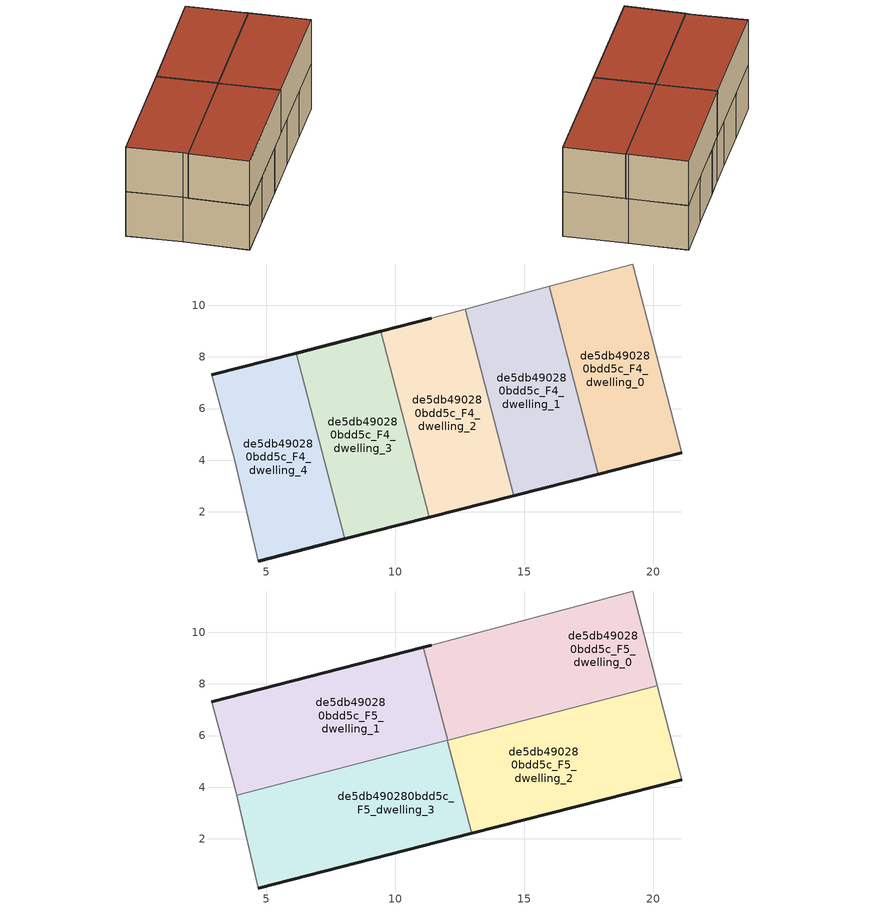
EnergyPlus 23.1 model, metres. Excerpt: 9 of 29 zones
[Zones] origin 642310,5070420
de5db490280bdd5c_F4_dwelling_0
 floor to de5db490280bdd5c_F3_dwelling_0 (EU_floor_Construction): 21.1,4.29 20.1,8.1 19.2,11.6 15.97,10.73 17.86,3.46 z12
 wall outside (EU_wall_Construction): 21.1,4.29 17.86,3.46 z12:15
 wall to de5db490280bdd5c_F4_dwelling_1 (EU_wall_Construction): 17.86,3.46 15.97,10.73 z12:15
 wall adiabatic (EU_wall_Construction): 15.97,10.73 19.2,11.6 20.1,8.1 21.1,4.29 z12:15
de5db490280bdd5c_F4_dwelling_1
 floor to de5db490280bdd5c_F3_dwelling_1 (EU_floor_Construction): 17.86,3.46 15.97,10.73 12.72,9.85 14.6,2.63 z12
 wall outside (EU_wall_Construction): 17.86,3.46 14.6,2.63 z12:15
 wall to de5db490280bdd5c_F4_dwelling_2 (EU_wall_Construction): 14.6,2.63 12.72,9.85 z12:15
 wall adiabatic (EU_wall_Construction): 12.72,9.85 15.97,10.73 z12:15
de5db490280bdd5c_F4_dwelling_2
 floor to de5db490280bdd5c_F3_dwelling_2 (EU_floor_Construction): 14.6,2.63 12.72,9.85 11.4,9.5 9.45,9 11.32,1.79 z12
 wall outside (EU_wall_Construction): 9.45,9 11.4,9.5 / 14.6,2.63 11.32,1.79 z12:15
 wall to de5db490280bdd5c_F4_dwelling_3 (EU_wall_Construction): 11.32,1.79 9.45,9 z12:15
 wall adiabatic (EU_wall_Construction): 11.4,9.5 12.72,9.85 z12:15
 ceiling adiabatic (EU_roof_Construction): 11.4,9.5 11.09,9.42 12.03,5.82 13.66,6.24 14.6,2.63 11.32,1.79 9.45,9 z15
de5db490280bdd5c_F4_dwelling_3
 floor to de5db490280bdd5c_F3_dwelling_3 (EU_floor_Construction): 11.32,1.79 9.45,9 6.17,8.15 8.05,0.95 z12
 wall outside (EU_wall_Construction): 11.32,1.79 8.05,0.95 / 6.17,8.15 9.45,9 z12:15
 wall to de5db490280bdd5c_F4_dwelling_4 (EU_wall_Construction): 8.05,0.95 6.17,8.15 z12:15
 ceiling adiabatic (EU_roof_Construction): 10.39,5.39 11.32,1.79 8.05,0.95 7.11,4.54 z15
de5db490280bdd5c_F4_dwelling_4
 floor to de5db490280bdd5c_F3_dwelling_4 (EU_floor_Construction): 8.05,0.95 6.17,8.15 2.89,7.3 3.79,4 4.69,0.09 z12
 wall outside (EU_wall_Construction): 2.89,7.3 6.17,8.15 / 8.05,0.95 4.69,0.09 z12:15
 wall adiabatic (EU_wall_Construction): 4.69,0.09 3.79,4 2.89,7.3 z12:15
de5db490280bdd5c_F5_dwelling_0
 floor to de5db490280bdd5c_F4_dwelling_0 (EU_floor_Construction): 20.15,7.93 20.1,8.1 19.2,11.6 15.97,10.73 16.92,7.09 z15
 floor to de5db490280bdd5c_F4_dwelling_1 (EU_floor_Construction): 16.92,7.09 15.97,10.73 12.72,9.85 13.66,6.24 z15
 floor to de5db490280bdd5c_F4_dwelling_2 (EU_floor_Construction): 13.66,6.24 12.72,9.85 11.4,9.5 11.09,9.42 12.03,5.82 z15
 wall outside (EU_wall_Construction): 11.09,9.42 11.4,9.5 z15:18
 wall to de5db490280bdd5c_F5_dwelling_1 (EU_wall_Construction): 12.03,5.82 11.09,9.42 z15:18
 wall adiabatic (EU_wall_Construction): 11.4,9.5 19.2,11.6 20.1,8.1 20.15,7.93 z15:18
 wall to de5db490280bdd5c_F5_dwelling_2 (EU_wall_Construction): 20.15,7.93 12.03,5.82 z15:18
 roof outside (EU_roof_Construction): 19.2,11.6 20.1,8.1 20.15,7.93 12.03,5.82 11.09,9.42 11.4,9.5 z18
de5db490280bdd5c_F5_dwelling_1
 floor to de5db490280bdd5c_F4_dwelling_3 (EU_floor_Construction): 10.39,5.39 9.45,9 6.17,8.15 7.11,4.54 z15
 floor adiabatic (EU_floor_Construction): 12.03,5.82 11.09,9.42 9.45,9 10.39,5.39 z15
 floor to de5db490280bdd5c_F4_dwelling_4 (EU_floor_Construction): 7.11,4.54 6.17,8.15 2.89,7.3 3.79,4 3.86,3.7 z15
 wall outside (EU_wall_Construction): 2.89,7.3 11.09,9.42 z15:18
 wall adiabatic (EU_wall_Construction): 3.86,3.7 3.79,4 2.89,7.3 z15:18
 wall to de5db490280bdd5c_F5_dwelling_3 (EU_wall_Construction): 12.02,5.82 3.86,3.7 z15:18
 wall to de5db490280bdd5c_F5_dwelling_2 (EU_wall_Construction): 12.03,5.82 12.02,5.82 z15:18
 roof outside (EU_roof_Construction): 11.09,9.42 12.03,5.82 3.86,3.7 3.79,4 2.89,7.3 z18
de5db490280bdd5c_F5_dwelling_2
 floor to de5db490280bdd5c_F4_dwelling_1 (EU_floor_Construction): 17.86,3.46 16.92,7.09 13.66,6.24 14.6,2.63 z15
 floor to de5db490280bdd5c_F4_dwelling_0 (EU_floor_Construction): 21.1,4.29 20.15,7.93 16.92,7.09 17.86,3.46 z15
 floor adiabatic (EU_floor_Construction): 14.6,2.63 13.66,6.24 12.02,5.82 12.96,2.21 z15
 wall outside (EU_wall_Construction): 21.1,4.29 12.96,2.21 z15:18
 wall to de5db490280bdd5c_F5_dwelling_3 (EU_wall_Construction): 12.96,2.21 12.02,5.82 z15:18
 wall adiabatic (EU_wall_Construction): 20.15,7.93 21.1,4.29 z15:18
 roof outside (EU_roof_Construction): 20.15,7.93 21.1,4.29 12.96,2.21 12.02,5.82 z18
de5db490280bdd5c_F5_dwelling_3
 floor to de5db490280bdd5c_F4_dwelling_4 (EU_floor_Construction): 8.05,0.95 7.11,4.54 3.86,3.7 4.69,0.09 z15
 floor adiabatic (EU_floor_Construction): 12.96,2.21 12.02,5.82 7.11,4.54 8.05,0.95 z15
 wall outside (EU_wall_Construction): 12.96,2.21 4.69,0.09 z15:18
 wall adiabatic (EU_wall_Construction): 4.69,0.09 3.86,3.7 z15:18
 roof outside (EU_roof_Construction): 12.02,5.82 12.96,2.21 4.69,0.09 3.86,3.7 z18
[Building]
EU S2 Campaign: North Axis=0; Terrain=City; Solar Distribution=FullExterior
[Site:Location]
Lyon-Bron: Latitude=45.75; Longitude=5; Time Zone=1; Elevation=198
[SizingPeriod:WeatherFileDays]
AnnualSizingPeriod: Begin Month=1; Begin Day of Month=1; End Month=12; End Day of Month=31; Day of Week for Start Day=Monday; Use Weather File Daylight Saving Period=No; Use Weather File Rain and Snow Indicators=No
[MATERIAL]
EU_InternalMass_Material: Roughness=MediumRough; Thickness=0.1; Conductivity=1; Density=1800; Specific Heat=900; Thermal Absorptance=0.9; Solar Absorptance=0.7; Visible Absorptance=0.7
[MATERIAL:NOMASS] Roughness=MediumRough; Thermal Absorptance=0.9; Solar Absorptance=0.7; Visible Absorptance=0.7
Name | Thermal Resistance
EU_wall_NoMass | 0.776494
EU_roof_NoMass | 0.486893
EU_floor_NoMass | 0.421597
[CONSTRUCTION]
EU_wall_Construction: EU_wall_NoMass
EU_roof_Construction: EU_roof_NoMass
EU_floor_Construction: EU_floor_NoMass
EU_InternalMass_Construction: EU_InternalMass_Material
[ZONE] Type=1; Multiplier=1; Ceiling Height=autocalculate; Floor Area=autocalculate; Part of Total Floor Area=Yes
Name | Volume
de5db490280bdd5c_F4_dwelling_0 | 75.553
de5db490280bdd5c_F5_dwelling_0 | 94.4421
de5db490280bdd5c_F4_dwelling_1 | 75.5581
de5db490280bdd5c_F5_dwelling_1 | 94.4407
de5db490280bdd5c_F4_dwelling_2 | 75.5449
de5db490280bdd5c_F5_dwelling_2 | 94.4377
de5db490280bdd5c_F4_dwelling_3; de5db490280bdd5c_F4_dwelling_4 | 75.5508
de5db490280bdd5c_F5_dwelling_3 | 94.4436
[INTERNALMASS] Construction=EU_InternalMass_Construction
Name | Zone or ZoneList | Surface Area
de5db490280bdd5c_F4_dwelling_0_EU_InternalMass | de5db490280bdd5c_F4_dwelling_0 | 25.1844
de5db490280bdd5c_F4_dwelling_1_EU_InternalMass | de5db490280bdd5c_F4_dwelling_1 | 25.1857
de5db490280bdd5c_F4_dwelling_2_EU_InternalMass | de5db490280bdd5c_F4_dwelling_2 | 25.1813
de5db490280bdd5c_F4_dwelling_3_EU_InternalMass | de5db490280bdd5c_F4_dwelling_3 | 25.1837
de5db490280bdd5c_F4_dwelling_4_EU_InternalMass | de5db490280bdd5c_F4_dwelling_4 | 25.1833
de5db490280bdd5c_F5_dwelling_0_EU_InternalMass | de5db490280bdd5c_F5_dwelling_0 | 31.4813
de5db490280bdd5c_F5_dwelling_1_EU_InternalMass | de5db490280bdd5c_F5_dwelling_1 | 31.4809
de5db490280bdd5c_F5_dwelling_2_EU_InternalMass | de5db490280bdd5c_F5_dwelling_2 | 31.4792
de5db490280bdd5c_F5_dwelling_3_EU_InternalMass | de5db490280bdd5c_F5_dwelling_3 | 31.4804
[OTHEREQUIPMENT] Fuel Type=Electricity; Design Level Calculation Method=Watts/Area; Power per Zone Floor Area=1; Fraction Latent=0; Fraction Radiant=0; Fraction Lost=0; Carbon Dioxide Generation Rate=0; EndUse Subcategory=EU_Step8_InternalGains
Name | Zone or ZoneList or Space or SpaceList | Schedule
EU_Step8_InternalGain_de5db490280bdd5c_F4_dwelling_0_f000 | de5db490280bdd5c_F4_dwelling_0 | EU_Step8_GainSchedule_de5db490280bdd5c_F4_dwelling_0_f000
EU_Step8_InternalGain_de5db490280bdd5c_F4_dwelling_1_f000 | de5db490280bdd5c_F4_dwelling_1 | EU_Step8_GainSchedule_de5db490280bdd5c_F4_dwelling_1_f000
EU_Step8_InternalGain_de5db490280bdd5c_F4_dwelling_2_f000 | de5db490280bdd5c_F4_dwelling_2 | EU_Step8_GainSchedule_de5db490280bdd5c_F4_dwelling_2_f000
EU_Step8_InternalGain_de5db490280bdd5c_F4_dwelling_3_f000 | de5db490280bdd5c_F4_dwelling_3 | EU_Step8_GainSchedule_de5db490280bdd5c_F4_dwelling_3_f000
EU_Step8_InternalGain_de5db490280bdd5c_F4_dwelling_4_f000 | de5db490280bdd5c_F4_dwelling_4 | EU_Step8_GainSchedule_de5db490280bdd5c_F4_dwelling_4_f000
EU_Step8_InternalGain_de5db490280bdd5c_F5_dwelling_0_f000 | de5db490280bdd5c_F5_dwelling_0 | EU_Step8_GainSchedule_de5db490280bdd5c_F5_dwelling_0_f000
EU_Step8_InternalGain_de5db490280bdd5c_F5_dwelling_1_f000 | de5db490280bdd5c_F5_dwelling_1 | EU_Step8_GainSchedule_de5db490280bdd5c_F5_dwelling_1_f000
EU_Step8_InternalGain_de5db490280bdd5c_F5_dwelling_2_f000 | de5db490280bdd5c_F5_dwelling_2 | EU_Step8_GainSchedule_de5db490280bdd5c_F5_dwelling_2_f000
EU_Step8_InternalGain_de5db490280bdd5c_F5_dwelling_3_f000 | de5db490280bdd5c_F5_dwelling_3 | EU_Step8_GainSchedule_de5db490280bdd5c_F5_dwelling_3_f000
[ZONEVENTILATION:DESIGNFLOWRATE] Schedule=EU_AlwaysOn; Design Flow Rate Calculation Method=AirChanges/Hour; Air Changes per Hour=0.693814; Ventilation Type=Natural; Fan Pressure Rise=0; Fan Total Efficiency=1; Constant Term Coefficient=1; Temperature Term Coefficient=0; Velocity Term Coefficient=0; Velocity Squared Term Coefficient=0; Minimum Indoor Temperature=-100; Maximum Indoor Temperature=100; Delta Temperature=-100; Minimum Outdoor Temperature=-100; Maximum Outdoor Temperature=100; Maximum Wind Speed=40
Name | Zone or ZoneList or Space or SpaceList
EU_ConstantAir_de5db490280bdd5c_F4_dwelling_0 | de5db490280bdd5c_F4_dwelling_0
EU_ConstantAir_de5db490280bdd5c_F4_dwelling_1 | de5db490280bdd5c_F4_dwelling_1
EU_ConstantAir_de5db490280bdd5c_F4_dwelling_2 | de5db490280bdd5c_F4_dwelling_2
EU_ConstantAir_de5db490280bdd5c_F4_dwelling_3 | de5db490280bdd5c_F4_dwelling_3
EU_ConstantAir_de5db490280bdd5c_F4_dwelling_4 | de5db490280bdd5c_F4_dwelling_4
EU_ConstantAir_de5db490280bdd5c_F5_dwelling_0 | de5db490280bdd5c_F5_dwelling_0
EU_ConstantAir_de5db490280bdd5c_F5_dwelling_1 | de5db490280bdd5c_F5_dwelling_1
EU_ConstantAir_de5db490280bdd5c_F5_dwelling_2 | de5db490280bdd5c_F5_dwelling_2
EU_ConstantAir_de5db490280bdd5c_F5_dwelling_3 | de5db490280bdd5c_F5_dwelling_3
[HVACTEMPLATE:THERMOSTAT] Constant Heating Setpoint=20; Constant Cooling Setpoint=50
EU_HeatOnly_de5db490280bdd5c_F2_dwelling_3; EU_HeatOnly_de5db490280bdd5c_F2_dwelling_4; EU_HeatOnly_de5db490280bdd5c_F3_dwelling_0; EU_HeatOnly_de5db490280bdd5c_F3_dwelling_1; EU_HeatOnly_de5db490280bdd5c_F3_dwelling_2; EU_HeatOnly_de5db490280bdd5c_F3_dwelling_3; EU_HeatOnly_de5db490280bdd5c_F3_dwelling_4; EU_HeatOnly_de5db490280bdd5c_F4_dwelling_0; EU_HeatOnly_de5db490280bdd5c_F4_dwelling_1; EU_HeatOnly_de5db490280bdd5c_F4_dwelling_2; EU_HeatOnly_de5db490280bdd5c_F4_dwelling_3; EU_HeatOnly_de5db490280bdd5c_F4_dwelling_4; EU_HeatOnly_de5db490280bdd5c_F5_dwelling_0; EU_HeatOnly_de5db490280bdd5c_F5_dwelling_1; EU_HeatOnly_de5db490280bdd5c_F5_dwelling_2; EU_HeatOnly_de5db490280bdd5c_F5_dwelling_3
[HVACTEMPLATE:ZONE:IDEALLOADSAIRSYSTEM] System Availability Schedule=EU_AlwaysOn; Maximum Heating Supply Air Temperature=50; Minimum Cooling Supply Air Temperature=13; Maximum Heating Supply Air Humidity Ratio=0.0156; Minimum Cooling Supply Air Humidity Ratio=0.0077; Heating Limit=NoLimit; Cooling Limit=NoLimit; Heating Availability Schedule=EU_AlwaysOn; Cooling Availability Schedule=EU_CoolingOff; Dehumidification Control Type=ConstantSensibleHeatRatio; Cooling Sensible Heat Ratio=0.7; Dehumidification Setpoint=60; Humidification Control Type=None; Humidification Setpoint=30; Outdoor Air Method=None; Outdoor Air Flow Rate per Person=0.00944; Outdoor Air Flow Rate per Zone Floor Area=0; Outdoor Air Flow Rate per Zone=0; Demand Controlled Ventilation Type=None; Outdoor Air Economizer Type=NoEconomizer; Heat Recovery Type=None; Sensible Heat Recovery Effectiveness=0.7; Latent Heat Recovery Effectiveness=0.65
Name | Template Thermostat
de5db490280bdd5c_F4_dwelling_0 | EU_HeatOnly_de5db490280bdd5c_F4_dwelling_0
de5db490280bdd5c_F4_dwelling_1 | EU_HeatOnly_de5db490280bdd5c_F4_dwelling_1
de5db490280bdd5c_F4_dwelling_2 | EU_HeatOnly_de5db490280bdd5c_F4_dwelling_2
de5db490280bdd5c_F4_dwelling_3 | EU_HeatOnly_de5db490280bdd5c_F4_dwelling_3
de5db490280bdd5c_F4_dwelling_4 | EU_HeatOnly_de5db490280bdd5c_F4_dwelling_4
de5db490280bdd5c_F5_dwelling_0 | EU_HeatOnly_de5db490280bdd5c_F5_dwelling_0
de5db490280bdd5c_F5_dwelling_1 | EU_HeatOnly_de5db490280bdd5c_F5_dwelling_1
de5db490280bdd5c_F5_dwelling_2 | EU_HeatOnly_de5db490280bdd5c_F5_dwelling_2
de5db490280bdd5c_F5_dwelling_3 | EU_HeatOnly_de5db490280bdd5c_F5_dwelling_3
[SIZING:ZONE] Zone Cooling Design Supply Air Temperature Input Method=SupplyAirTemperature; Zone Cooling Design Supply Air Temperature=13; Zone Heating Design Supply Air Temperature Input Method=SupplyAirTemperature; Zone Heating Design Supply Air Temperature=50; Zone Cooling Design Supply Air Humidity Ratio=0.008; Zone Heating Design Supply Air Humidity Ratio=0.008; Cooling Design Air Flow Method=DesignDay; Cooling Design Air Flow Rate=0; Cooling Minimum Air Flow per Zone Floor Area=0.000762; Cooling Minimum Air Flow=0; Cooling Minimum Air Flow Fraction=0.2; Heating Design Air Flow Method=DesignDay; Heating Design Air Flow Rate=0; Heating Maximum Air Flow per Zone Floor Area=0.002032; Heating Maximum Air Flow=0.141576; Heating Maximum Air Flow Fraction=0.3; Account for Dedicated Outdoor Air System=No; Dedicated Outdoor Air System Control Strategy=NeutralSupplyAir; Dedicated Outdoor Air Low Setpoint Temperature for Design=autosize; Dedicated Outdoor Air High Setpoint Temperature for Design=autosize; Zone Load Sizing Method=Sensible Load Only No Latent Load; Zone Latent Cooling Design Supply Air Humidity Ratio Input Method=HumidityRatioDifference; Zone Cooling Design Supply Air Humidity Ratio Difference=0.005; Zone Latent Heating Design Supply Air Humidity Ratio Input Method=HumidityRatioDifference; Zone Humidification Design Supply Air Humidity Ratio Difference=0.005
de5db490280bdd5c_F4_dwelling_0; de5db490280bdd5c_F4_dwelling_1; de5db490280bdd5c_F4_dwelling_2; de5db490280bdd5c_F4_dwelling_3; de5db490280bdd5c_F4_dwelling_4; de5db490280bdd5c_F5_dwelling_0; de5db490280bdd5c_F5_dwelling_1; de5db490280bdd5c_F5_dwelling_2; de5db490280bdd5c_F5_dwelling_3
[SCHEDULE:CONSTANT]
Name | Hourly Value
EU_AlwaysOn | 1
EU_CoolingOff | 0
[SCHEDULE:FILE] Column Number=1; Rows to Skip at Top=0; Number of Hours of Data=8760; Column Separator=Comma; Interpolate to Timestep=No; Minutes per Item=60; Adjust Schedule for Daylight Savings=Yes
Name | File
EU_Step8_GainSchedule_de5db490280bdd5c_F4_dwelling_0_f000 | ../../schedules/de5db490280bdd5c/de5db490280bdd5c_F4_dwelling_0_f000_gain.csv
EU_Step8_GainSchedule_de5db490280bdd5c_F4_dwelling_1_f000 | ../../schedules/de5db490280bdd5c/de5db490280bdd5c_F4_dwelling_1_f000_gain.csv
EU_Step8_GainSchedule_de5db490280bdd5c_F4_dwelling_2_f000 | ../../schedules/de5db490280bdd5c/de5db490280bdd5c_F4_dwelling_2_f000_gain.csv
EU_Step8_GainSchedule_de5db490280bdd5c_F4_dwelling_3_f000 | ../../schedules/de5db490280bdd5c/de5db490280bdd5c_F4_dwelling_3_f000_gain.csv
EU_Step8_GainSchedule_de5db490280bdd5c_F4_dwelling_4_f000 | ../../schedules/de5db490280bdd5c/de5db490280bdd5c_F4_dwelling_4_f000_gain.csv
EU_Step8_GainSchedule_de5db490280bdd5c_F5_dwelling_0_f000 | ../../schedules/de5db490280bdd5c/de5db490280bdd5c_F5_dwelling_0_f000_gain.csv
EU_Step8_GainSchedule_de5db490280bdd5c_F5_dwelling_1_f000 | ../../schedules/de5db490280bdd5c/de5db490280bdd5c_F5_dwelling_1_f000_gain.csv
EU_Step8_GainSchedule_de5db490280bdd5c_F5_dwelling_2_f000 | ../../schedules/de5db490280bdd5c/de5db490280bdd5c_F5_dwelling_2_f000_gain.csv
EU_Step8_GainSchedule_de5db490280bdd5c_F5_dwelling_3_f000 | ../../schedules/de5db490280bdd5c/de5db490280bdd5c_F5_dwelling_3_f000_gain.csv
